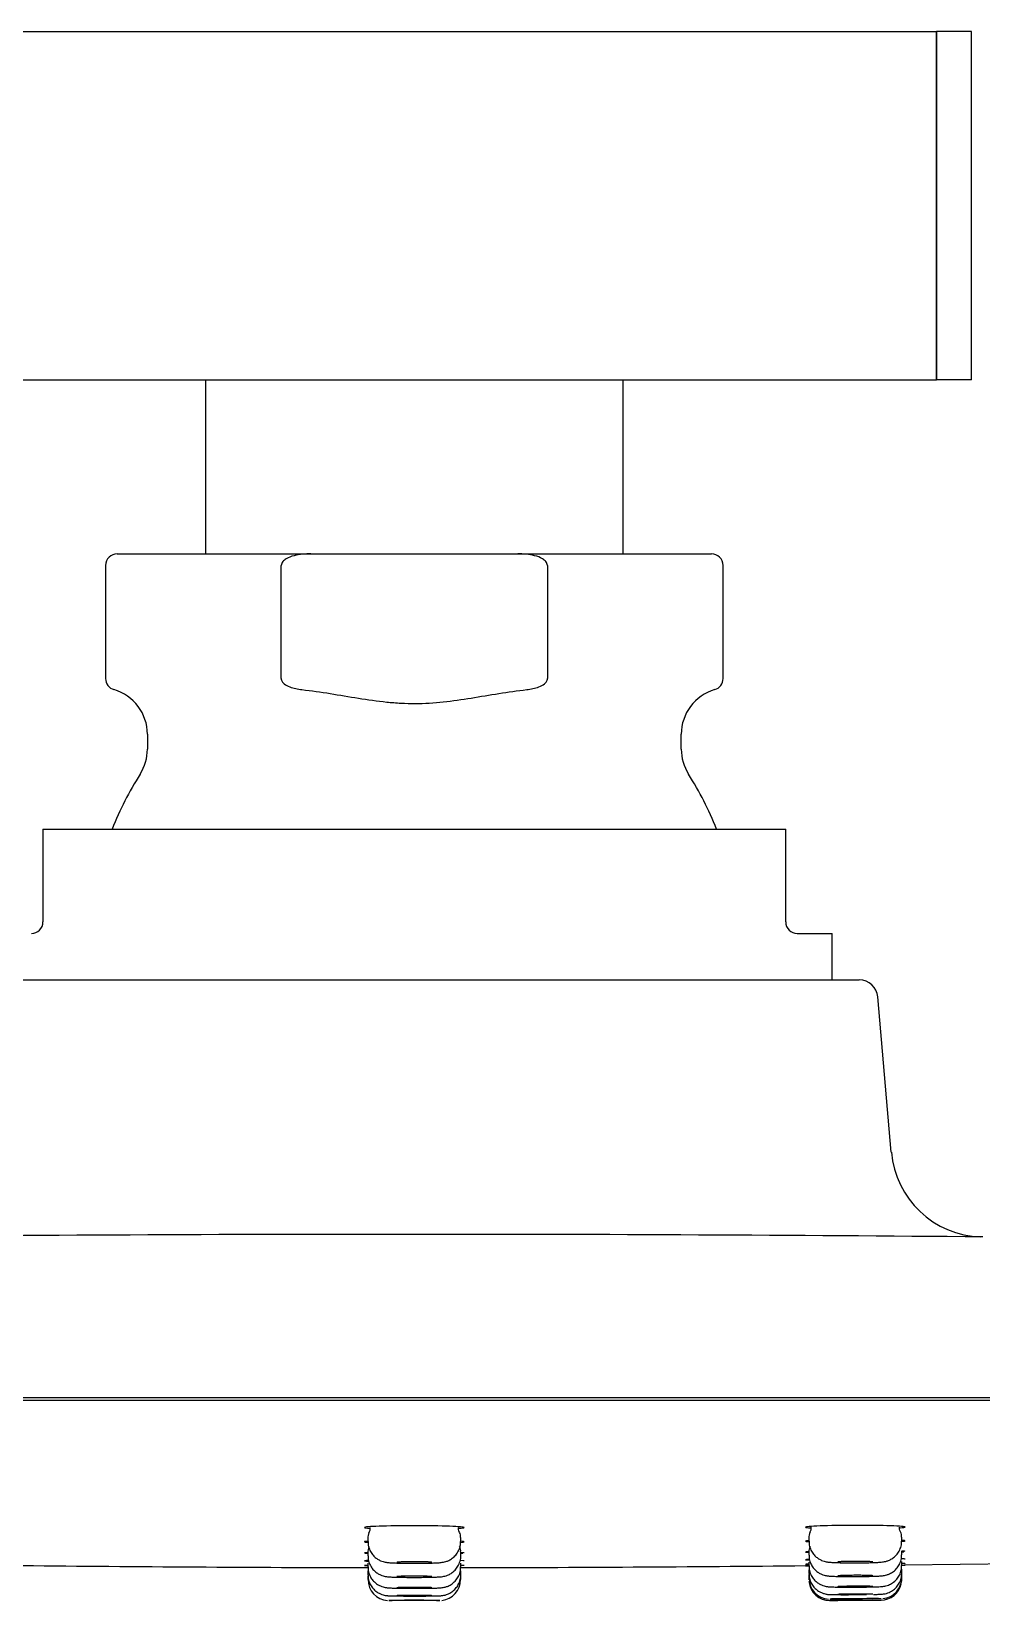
# Model space of a CAD drawing. Header units: millimetres. Extents: x -60 to 7633, y -2614 to 2146.
# Drawn here: x 1736 to 1776.9, y -2076.9 to -2009.3 of the extents above; entities that cross this region are included whole.
import ezdxf

# ---------------------------------------------------------------- set-up
doc = ezdxf.new("R2010")
doc.units = ezdxf.units.MM
doc.layers.get('0').update_dxf_attribs({"color": 250})

msp = doc.modelspace()

# ---------------------------------------------------------------- linework, layer by layer
at = {"linetype": 'Continuous'}
for p, q in [((1481.5, -2009.303), (1775, -2009.303)), ((1775, -2009.303), (1775, -2024.303)), ((1775, -2024.303), (1775, -2009.303)), ((1776.5, -2009.303), (1775, -2009.303)), ((1776.5, -2024.303), (1776.5, -2009.303)), ((1481.5, -2024.303), (1775, -2024.303)), ((1743.5, -2024.303), (1743.5, -2031.803)), ((1761.5, -2031.803), (1761.5, -2024.303)), ((1776.5, -2024.303), (1775, -2024.303)), ((1739.7, -2031.803), (1748.046, -2031.803)), ((1748.046, -2031.803), (1756.955, -2031.803)), ((1756.955, -2031.803), (1765.3, -2031.803)), ((1739.2, -2032.303), (1739.2, -2037.17)), ((1746.765, -2037.17), (1746.765, -2032.303)), ((1758.235, -2032.303), (1758.235, -2037.17)), ((1765.8, -2037.17), (1765.8, -2032.303)), ((1741, -2039.57), (1741, -2040.215)), ((1764, -2040.215), (1764, -2039.57)), ((1736.5, -2043.653), (1768.5, -2043.653)), ((1736.5, -2043.653), (1736.5, -2047.653)), ((1768.5, -2047.653), (1768.5, -2043.653)), ((1769, -2048.153), (1770.5, -2048.153)), ((1770.5, -2050.153), (1770.5, -2048.153)), ((1733.333, -2050.153), (1771.667, -2050.153)), ((1773.049, -2057.569), (1772.464, -2050.883)), ((1865.8, -2068.153), (1639.2, -2068.153)), ((1646.482, -2068.253), (1858.518, -2068.253)), ((1750.5, -2074.169), (1750.5, -2074.334)), ((1754.5, -2074.334), (1754.5, -2074.169)), ((1769.5, -2074.155), (1769.5, -2074.318)), ((1773.5, -2074.314), (1773.5, -2074.148)), ((1750.5, -2074.784), (1750.5, -2074.948)), ((1750.5, -2075.262), (1750.5, -2075.427)), ((1754.5, -2074.948), (1754.5, -2074.784)), ((1754.5, -2075.427), (1754.5, -2075.262)), ((1769.5, -2074.756), (1769.5, -2074.917)), ((1769.5, -2075.223), (1769.5, -2075.382)), ((1773.5, -2074.908), (1773.5, -2074.741)), ((1773.5, -2075.371), (1773.5, -2075.202)), ((1773.624, -2075.333), (1788.359, -2075.195)), ((1750.5, -2075.603), (1750.5, -2075.604)), ((1750.5, -2075.604), (1750.5, -2075.768)), ((1750.5, -2075.808), (1750.5, -2075.808)), ((1750.5, -2075.808), (1750.5, -2075.973)), ((1754.5, -2075.604), (1754.5, -2075.603)), ((1754.5, -2075.768), (1754.5, -2075.604)), ((1754.5, -2075.808), (1754.5, -2075.808)), ((1754.5, -2075.973), (1754.5, -2075.808)), ((1769.35, -2075.388), (1769.508, -2075.387)), ((1769.5, -2075.555), (1769.5, -2075.556)), ((1769.5, -2075.556), (1769.5, -2075.715)), ((1769.5, -2075.756), (1769.5, -2075.756)), ((1769.5, -2075.756), (1769.5, -2075.915)), ((1769.5, -2075.915), (1769.5, -2075.981)), ((1773.5, -2075.531), (1773.5, -2075.53)), ((1773.5, -2075.701), (1773.5, -2075.531)), ((1773.5, -2075.728), (1773.5, -2075.728)), ((1773.5, -2075.899), (1773.5, -2075.728)), ((1773.5, -2075.965), (1773.5, -2075.899)), ((1773.524, -2075.358), (1773.65, -2075.357)), ((1770.393, -2076.881), (1770.752, -2076.878)), ((1770.406, -2076.881), (1772.607, -2076.865)), ((1770.75, -2076.879), (1772.25, -2076.868))]:
    msp.add_line(p, q, dxfattribs=at)
for centre, radius, start, end in [((1739.7, -2032.303), 0.5, 90, 180), ((1765.3, -2032.303), 0.5, 0, 90), ((1739.7, -2037.17), 0.5, 180, 253.7398), ((1765.3, -2037.17), 0.5, 286.2602, 0), ((1739, -2039.57), 2, 0, 73.7398), ((1766, -2039.57), 2, 106.2602, 180), ((1739, -2040.215), 2, 327.53826, 0), ((1766, -2040.215), 2, 180, 212.46174), ((1752.5, -2048.803), 14, 147.53826, 158.41648), ((1752.5, -2048.803), 14, 21.58352, 32.46174), ((1736, -2047.653), 0.5, 270, 0), ((1769, -2047.653), 0.5, 180, 270), ((1771.667, -2050.953), 0.8, 5, 90), ((1777.028, -2057.237), 3.983, 184.75686, 268.29284), ((1752.5, -4725.962), 2664.854, 89.473361, 90.526629), ((1750.959, -2074.168), 0.459, 151.76722, 184.32468), ((1750.283, -2073.783), 0.315, 326.33087, 8.98426), ((1754.146, -2074.13), 0.349, 353.72941, 32.36151), ((1769.977, -2074.156), 0.477, 152.54857, 183.81026), ((1769.292, -2073.77), 0.307, 325.51978, 9.28394), ((1773.137, -2074.106), 0.358, 353.19969, 30.87342), ((1750.889, -2074.769), 0.391, 149.04511, 187.02899), ((1754.168, -2074.735), 0.329, 351.17368, 33.40757), ((1769.909, -2074.749), 0.409, 149.90784, 185.34631), ((1752.802, -462.448), 1613.011, 269.389814, 269.918229), ((1751.394, -2075.987), 0.886, 179.11462, 266.43414), ((1753.606, -2075.985), 0.888, 274.969, 0.72422), ((1752.802, -462.448), 1613.011, 270.060316, 270.58811), ((1770.396, -2075.926), 0.889, 179.30016, 266.67926), ((1772.601, -2075.903), 0.897, 275.71749, 0.28366), ((1772.6, -2075.965), 0.9, 352.18541, 359.90513), ((1770.4, -2075.981), 0.9, 184.90347, 270.41124), ((1772.6, -2075.965), 0.9, 270.41266, 347.6984)]:
    msp.add_arc(centre, radius, start, end, dxfattribs=at)
for points, knots in [([(1748.046, -2031.803), (1747.8, -2031.803), (1747.557, -2031.822), (1747.199, -2031.914), (1747.081, -2031.955), (1746.924, -2032.049), (1746.874, -2032.086), (1746.794, -2032.181), (1746.765, -2032.24), (1746.765, -2032.303)], [0, 0, 0, 0, 0.5, 0.5, 0.75, 0.75, 0.875, 0.875, 1, 1, 1, 1]), ([(1758.235, -2032.303), (1758.235, -2032.24), (1758.207, -2032.182), (1758.127, -2032.087), (1758.077, -2032.049), (1757.918, -2031.954), (1757.801, -2031.913), (1757.445, -2031.822), (1757.2, -2031.803), (1756.955, -2031.803)], [0, 0, 0, 0, 0.125, 0.125, 0.25, 0.25, 0.5, 0.5, 1, 1, 1, 1]), ([(1746.765, -2037.17), (1746.765, -2037.216), (1746.781, -2037.261), (1746.829, -2037.338), (1746.861, -2037.371), (1746.966, -2037.457), (1747.048, -2037.498), (1747.299, -2037.597), (1747.479, -2037.631), (1747.658, -2037.65)], [0, 0, 0, 0, 0.125, 0.125, 0.25, 0.25, 0.5, 0.5, 1, 1, 1, 1]), ([(1757.342, -2037.65), (1757.522, -2037.631), (1757.699, -2037.597), (1757.953, -2037.498), (1758.035, -2037.457), (1758.14, -2037.371), (1758.172, -2037.338), (1758.22, -2037.26), (1758.235, -2037.216), (1758.235, -2037.17)], [0, 0, 0, 0, 0.5, 0.5, 0.75, 0.75, 0.875, 0.875, 1, 1, 1, 1]), ([(1747.658, -2037.65), (1748.473, -2037.739), (1749.281, -2037.888), (1750.496, -2038.082), (1750.901, -2038.141), (1751.513, -2038.204), (1751.717, -2038.221), (1752.127, -2038.243), (1752.336, -2038.248), (1752.945, -2038.246), (1753.348, -2038.22), (1754.151, -2038.134), (1754.55, -2038.075), (1755.746, -2037.883), (1756.542, -2037.737), (1757.342, -2037.65)], [0, 0, 0, 0, 0.25, 0.25, 0.375, 0.375, 0.4375, 0.4375, 0.5, 0.5, 0.625, 0.625, 0.75, 0.75, 1, 1, 1, 1]), ([(1754.424, -2073.767), (1754.57, -2073.757), (1754.65, -2073.745), (1754.651, -2073.713), (1754.423, -2073.693), (1753.621, -2073.664), (1753.063, -2073.655), (1751.94, -2073.655), (1751.378, -2073.664), (1750.584, -2073.692), (1750.351, -2073.713), (1750.35, -2073.745), (1750.429, -2073.757), (1750.574, -2073.767)], [0.1767705, 0.1767705, 0.1767705, 0.1767705, 0.25, 0.25, 0.375, 0.375, 0.5, 0.5, 0.625, 0.625, 0.75, 0.75, 0.8230355, 0.8230355, 0.8230355, 0.8230355]), ([(1773.427, -2073.744), (1773.571, -2073.734), (1773.65, -2073.723), (1773.651, -2073.692), (1773.423, -2073.673), (1772.621, -2073.646), (1772.062, -2073.639), (1770.94, -2073.641), (1770.378, -2073.65), (1769.585, -2073.679), (1769.351, -2073.699), (1769.35, -2073.731), (1769.429, -2073.742), (1769.575, -2073.752)], [0.1772267, 0.1772267, 0.1772267, 0.1772267, 0.25, 0.25, 0.375, 0.375, 0.5, 0.5, 0.625, 0.625, 0.75, 0.75, 0.8231962, 0.8231962, 0.8231962, 0.8231962]), ([(1750.496, -2074.326), (1750.401, -2074.333), (1750.351, -2074.34), (1750.35, -2074.356), (1750.403, -2074.363), (1750.501, -2074.37)], [0.6917711, 0.6917711, 0.6917711, 0.6917711, 0.75, 0.75, 0.809657, 0.809657, 0.809657, 0.809657]), ([(1750.508, -2074.334), (1750.506, -2074.375), (1750.502, -2074.483), (1750.556, -2074.668), (1750.655, -2074.852), (1750.779, -2074.993), (1750.91, -2075.095), (1751.038, -2075.163), (1751.154, -2075.204), (1751.248, -2075.225), (1751.329, -2075.238), (1751.431, -2075.248), (1751.575, -2075.257), (1751.798, -2075.265), (1752.051, -2075.27), (1752.32, -2075.273), (1752.479, -2075.273), (1752.559, -2075.273)], [0, 0, 0, 0, 0.037618, 0.116636, 0.186116, 0.248433, 0.304357, 0.353926, 0.396617, 0.433918, 0.470847, 0.526406, 0.633443, 0.728625, 0.8288, 0.926169, 1, 1, 1, 1]), ([(1752.559, -2075.273), (1752.583, -2075.273), (1752.694, -2075.273), (1752.91, -2075.271), (1753.166, -2075.266), (1753.391, -2075.258), (1753.546, -2075.25), (1753.653, -2075.24), (1753.745, -2075.227), (1753.861, -2075.2), (1753.998, -2075.147), (1754.146, -2075.059), (1754.294, -2074.921), (1754.414, -2074.739), (1754.489, -2074.533), (1754.494, -2074.402), (1754.495, -2074.334)], [0, 0, 0, 0, 0.023178, 0.123204, 0.223854, 0.325393, 0.431607, 0.496974, 0.546859, 0.595316, 0.642465, 0.705683, 0.777765, 0.853299, 0.934741, 1, 1, 1, 1]), ([(1754.458, -2074.373), (1754.582, -2074.365), (1754.65, -2074.357), (1754.65, -2074.341), (1754.607, -2074.334), (1754.524, -2074.327)], [0.182579, 0.182579, 0.182579, 0.182579, 0.25, 0.25, 0.3046956, 0.3046956, 0.3046956, 0.3046956]), ([(1769.502, -2074.297), (1769.404, -2074.305), (1769.351, -2074.312), (1769.35, -2074.328), (1769.403, -2074.335), (1769.501, -2074.342)], [0.6904436, 0.6904436, 0.6904436, 0.6904436, 0.75, 0.75, 0.8096928, 0.8096928, 0.8096928, 0.8096928]), ([(1769.508, -2074.318), (1769.506, -2074.359), (1769.502, -2074.468), (1769.557, -2074.654), (1769.656, -2074.837), (1769.779, -2074.978), (1769.911, -2075.079), (1770.039, -2075.147), (1770.155, -2075.188), (1770.249, -2075.21), (1770.328, -2075.222), (1770.427, -2075.232), (1770.566, -2075.24), (1770.782, -2075.247), (1771.033, -2075.252), (1771.28, -2075.254), (1771.42, -2075.254), (1771.478, -2075.254)], [0, 0, 0, 0, 0.038999, 0.120206, 0.1916, 0.255624, 0.313068, 0.363965, 0.407752, 0.445762, 0.482806, 0.538543, 0.644083, 0.742232, 0.845541, 0.945492, 1, 1, 1, 1]), ([(1771.478, -2075.254), (1771.525, -2075.254), (1771.654, -2075.254), (1771.89, -2075.251), (1772.148, -2075.246), (1772.376, -2075.239), (1772.541, -2075.23), (1772.652, -2075.22), (1772.753, -2075.206), (1772.873, -2075.177), (1773.012, -2075.121), (1773.161, -2075.028), (1773.308, -2074.884), (1773.424, -2074.698), (1773.493, -2074.497), (1773.494, -2074.373), (1773.493, -2074.314)], [0, 0, 0, 0, 0.043422, 0.140615, 0.238043, 0.336464, 0.439017, 0.514564, 0.564228, 0.61089, 0.657564, 0.720783, 0.791134, 0.865236, 0.944655, 1, 1, 1, 1]), ([(1773.518, -2074.325), (1773.604, -2074.318), (1773.65, -2074.311), (1773.65, -2074.297), (1773.607, -2074.29), (1773.524, -2074.284)], [0.1943085, 0.1943085, 0.1943085, 0.1943085, 0.25, 0.25, 0.3046965, 0.3046965, 0.3046965, 0.3046965]), ([(1750.491, -2074.81), (1750.4, -2074.815), (1750.351, -2074.82), (1750.35, -2074.832), (1750.401, -2074.837), (1750.496, -2074.843)], [0.6927143, 0.6927143, 0.6927143, 0.6927143, 0.75, 0.75, 0.808523, 0.808523, 0.808523, 0.808523]), ([(1750.517, -2075.156), (1750.409, -2075.159), (1750.351, -2075.164), (1750.35, -2075.172), (1750.405, -2075.175), (1750.506, -2075.179)], [0.6876492, 0.6876492, 0.6876492, 0.6876492, 0.75, 0.75, 0.8106745, 0.8106745, 0.8106745, 0.8106745]), ([(1750.508, -2074.949), (1750.506, -2074.987), (1750.501, -2075.094), (1750.554, -2075.277), (1750.652, -2075.462), (1750.775, -2075.604), (1750.906, -2075.706), (1751.034, -2075.775), (1751.149, -2075.816), (1751.241, -2075.838), (1751.313, -2075.849), (1751.39, -2075.857), (1751.495, -2075.863), (1751.668, -2075.87), (1751.9, -2075.876), (1752.172, -2075.879), (1752.345, -2075.88), (1752.443, -2075.88)], [0, 0, 0, 0, 0.036395, 0.118457, 0.190521, 0.25508, 0.312935, 0.364094, 0.407877, 0.444342, 0.47631, 0.520726, 0.599841, 0.69995, 0.805959, 0.906371, 1, 1, 1, 1]), ([(1753.25, -2075.234), (1753.25, -2075.232), (1753.244, -2075.23), (1753.23, -2075.228), (1753.211, -2075.225), (1753.177, -2075.222), (1753.132, -2075.22), (1753.087, -2075.217), (1753.028, -2075.215), (1752.962, -2075.213), (1752.896, -2075.211), (1752.82, -2075.21), (1752.74, -2075.209), (1752.661, -2075.208), (1752.576, -2075.207), (1752.492, -2075.207), (1752.408, -2075.207), (1752.323, -2075.208), (1752.244, -2075.209), (1752.165, -2075.21), (1752.09, -2075.211), (1752.025, -2075.213), (1751.961, -2075.215), (1751.904, -2075.218), (1751.86, -2075.22), (1751.816, -2075.223), (1751.784, -2075.226), (1751.767, -2075.229), (1751.756, -2075.23), (1751.75, -2075.232), (1751.75, -2075.234)], [0.4999949, 0.4999949, 0.4999949, 0.4999949, 0.5370654, 0.5370654, 0.5370654, 0.5908217, 0.5908217, 0.5908217, 0.6445638, 0.6445638, 0.6445638, 0.6982751, 0.6982751, 0.6982751, 0.7519524, 0.7519524, 0.7519524, 0.8056076, 0.8056076, 0.8056076, 0.8592625, 0.8592625, 0.8592625, 0.9129389, 0.9129389, 0.9129389, 0.9666492, 0.9666492, 0.9666492, 1, 1, 1, 1]), ([(1752.443, -2075.88), (1752.449, -2075.88), (1752.543, -2075.88), (1752.747, -2075.879), (1753.016, -2075.877), (1753.259, -2075.872), (1753.463, -2075.866), (1753.599, -2075.858), (1753.7, -2075.848), (1753.819, -2075.826), (1753.948, -2075.784), (1754.103, -2075.705), (1754.258, -2075.575), (1754.391, -2075.398), (1754.474, -2075.191), (1754.51, -2075.026), (1754.5, -2074.949), (1754.499, -2074.947)], [0, 0, 0, 0, 0.005675, 0.10051, 0.195648, 0.29149, 0.388941, 0.490966, 0.557575, 0.596863, 0.639381, 0.69856, 0.772135, 0.841519, 0.918354, 0.997876, 1, 1, 1, 1]), ([(1769.491, -2074.771), (1769.4, -2074.776), (1769.351, -2074.782), (1769.35, -2074.793), (1769.401, -2074.798), (1769.496, -2074.803)], [0.692727, 0.692727, 0.692727, 0.692727, 0.75, 0.75, 0.8085385, 0.8085385, 0.8085385, 0.8085385]), ([(1769.513, -2075.109), (1769.408, -2075.113), (1769.351, -2075.117), (1769.35, -2075.125), (1769.405, -2075.128), (1769.507, -2075.131)], [0.6883337, 0.6883337, 0.6883337, 0.6883337, 0.75, 0.75, 0.8107829, 0.8107829, 0.8107829, 0.8107829]), ([(1769.508, -2074.917), (1769.506, -2074.954), (1769.501, -2075.06), (1769.553, -2075.243), (1769.651, -2075.429), (1769.774, -2075.571), (1769.905, -2075.674), (1770.034, -2075.743), (1770.15, -2075.785), (1770.243, -2075.806), (1770.314, -2075.817), (1770.387, -2075.824), (1770.488, -2075.83), (1770.647, -2075.836), (1770.868, -2075.841), (1771.123, -2075.843), (1771.325, -2075.844), (1771.421, -2075.843), (1771.427, -2075.843)], [0, 0, 0, 0, 0.035448, 0.118205, 0.190828, 0.255867, 0.314154, 0.36571, 0.409862, 0.446447, 0.478015, 0.52037, 0.595694, 0.696421, 0.792685, 0.893968, 0.994123, 1, 1, 1, 1]), ([(1772.25, -2075.215), (1772.25, -2075.213), (1772.244, -2075.211), (1772.23, -2075.209), (1772.211, -2075.206), (1772.177, -2075.203), (1772.132, -2075.201), (1772.087, -2075.199), (1772.028, -2075.197), (1771.962, -2075.195), (1771.896, -2075.193), (1771.82, -2075.192), (1771.741, -2075.191), (1771.661, -2075.19), (1771.576, -2075.19), (1771.492, -2075.19), (1771.408, -2075.19), (1771.323, -2075.191), (1771.244, -2075.192), (1771.165, -2075.193), (1771.09, -2075.195), (1771.026, -2075.197), (1770.961, -2075.199), (1770.904, -2075.201), (1770.86, -2075.204), (1770.816, -2075.206), (1770.784, -2075.209), (1770.767, -2075.212), (1770.756, -2075.214), (1770.75, -2075.216), (1770.75, -2075.218)], [0.4999948, 0.4999948, 0.4999948, 0.4999948, 0.5370608, 0.5370608, 0.5370608, 0.5908131, 0.5908131, 0.5908131, 0.6445492, 0.6445492, 0.6445492, 0.698255, 0.698255, 0.698255, 0.7519298, 0.7519298, 0.7519298, 0.8055863, 0.8055863, 0.8055863, 0.8592458, 0.8592458, 0.8592458, 0.9129281, 0.9129281, 0.9129281, 0.9666431, 0.9666431, 0.9666431, 1, 1, 1, 1]), ([(1771.427, -2075.843), (1771.525, -2075.843), (1771.697, -2075.842), (1771.972, -2075.839), (1772.219, -2075.834), (1772.43, -2075.827), (1772.57, -2075.819), (1772.662, -2075.811), (1772.749, -2075.8), (1772.859, -2075.775), (1772.996, -2075.723), (1773.153, -2075.629), (1773.305, -2075.482), (1773.424, -2075.293), (1773.493, -2075.092), (1773.494, -2074.968), (1773.493, -2074.909)], [0, 0, 0, 0, 0.088772, 0.183142, 0.278493, 0.374408, 0.474274, 0.533067, 0.573283, 0.614558, 0.658608, 0.723044, 0.796149, 0.868137, 0.945714, 1, 1, 1, 1]), ([(1750.491, -2075.367), (1750.4, -2075.369), (1750.351, -2075.371), (1750.35, -2075.374), (1750.401, -2075.376), (1750.496, -2075.378)], [0.6927282, 0.6927282, 0.6927282, 0.6927282, 0.75, 0.75, 0.8085238, 0.8085238, 0.8085238, 0.8085238]), ([(1750.508, -2075.427), (1750.506, -2075.463), (1750.5, -2075.568), (1750.552, -2075.751), (1750.649, -2075.936), (1750.772, -2076.079), (1750.903, -2076.182), (1751.031, -2076.252), (1751.147, -2076.293), (1751.238, -2076.314), (1751.303, -2076.324), (1751.362, -2076.33), (1751.443, -2076.335), (1751.571, -2076.34), (1751.776, -2076.345), (1752.018, -2076.348), (1752.249, -2076.35), (1752.377, -2076.35), (1752.422, -2076.35)], [0, 0, 0, 0, 0.034495, 0.116825, 0.189048, 0.253694, 0.311565, 0.362651, 0.406258, 0.441306, 0.468719, 0.499656, 0.556783, 0.659739, 0.756318, 0.857894, 0.957017, 1, 1, 1, 1]), ([(1750.508, -2075.768), (1750.506, -2075.809), (1750.501, -2075.917), (1750.556, -2076.101), (1750.654, -2076.285), (1750.777, -2076.426), (1750.908, -2076.527), (1751.037, -2076.595), (1751.151, -2076.636), (1751.243, -2076.656), (1751.303, -2076.664), (1751.347, -2076.668), (1751.399, -2076.672), (1751.478, -2076.675), (1751.624, -2076.678), (1751.837, -2076.681), (1752.091, -2076.683), (1752.325, -2076.684), (1752.453, -2076.684), (1752.5, -2076.684)], [0, 0, 0, 0, 0.036789, 0.115754, 0.185068, 0.2471, 0.302567, 0.351415, 0.392993, 0.425745, 0.449003, 0.46983, 0.503388, 0.573764, 0.66746, 0.766461, 0.86235, 0.956866, 1, 1, 1, 1]), ([(1753.25, -2075.849), (1753.25, -2075.847), (1753.244, -2075.846), (1753.23, -2075.844), (1753.211, -2075.842), (1753.177, -2075.839), (1753.132, -2075.837), (1753.087, -2075.835), (1753.028, -2075.833), (1752.962, -2075.832), (1752.896, -2075.83), (1752.82, -2075.829), (1752.741, -2075.828), (1752.661, -2075.828), (1752.576, -2075.827), (1752.492, -2075.827), (1752.408, -2075.827), (1752.323, -2075.828), (1752.244, -2075.829), (1752.165, -2075.829), (1752.09, -2075.831), (1752.025, -2075.832), (1751.961, -2075.834), (1751.904, -2075.836), (1751.86, -2075.838), (1751.816, -2075.84), (1751.784, -2075.842), (1751.767, -2075.844), (1751.756, -2075.846), (1751.75, -2075.847), (1751.75, -2075.849)], [0.4999953, 0.4999953, 0.4999953, 0.4999953, 0.5370579, 0.5370579, 0.5370579, 0.5907956, 0.5907956, 0.5907956, 0.6445241, 0.6445241, 0.6445241, 0.6982329, 0.6982329, 0.6982329, 0.7519199, 0.7519199, 0.7519199, 0.8055929, 0.8055929, 0.8055929, 0.8592657, 0.8592657, 0.8592657, 0.9129522, 0.9129522, 0.9129522, 0.9666603, 0.9666603, 0.9666603, 1, 1, 1, 1]), ([(1752.422, -2076.35), (1752.48, -2076.35), (1752.618, -2076.351), (1752.863, -2076.349), (1753.12, -2076.347), (1753.343, -2076.343), (1753.527, -2076.337), (1753.622, -2076.332), (1753.731, -2076.32), (1753.839, -2076.298), (1753.977, -2076.25), (1754.143, -2076.156), (1754.305, -2076.003), (1754.425, -2075.808), (1754.493, -2075.608), (1754.494, -2075.485), (1754.493, -2075.427)], [0, 0, 0, 0, 0.052413, 0.145927, 0.239119, 0.333143, 0.429612, 0.533381, 0.573867, 0.609966, 0.652649, 0.720665, 0.798984, 0.870223, 0.947265, 1, 1, 1, 1]), ([(1752.5, -2076.684), (1752.556, -2076.684), (1752.692, -2076.684), (1752.93, -2076.683), (1753.176, -2076.681), (1753.385, -2076.678), (1753.54, -2076.674), (1753.616, -2076.671), (1753.691, -2076.665), (1753.776, -2076.653), (1753.908, -2076.62), (1754.077, -2076.542), (1754.243, -2076.41), (1754.38, -2076.236), (1754.468, -2076.032), (1754.508, -2075.862), (1754.498, -2075.778), (1754.497, -2075.767)], [0, 0, 0, 0, 0.051133, 0.145351, 0.240077, 0.33481, 0.431606, 0.518762, 0.552064, 0.579234, 0.621125, 0.69054, 0.765095, 0.833924, 0.910501, 0.990109, 1, 1, 1, 1]), ([(1769.491, -2075.315), (1769.4, -2075.317), (1769.351, -2075.319), (1769.35, -2075.323), (1769.401, -2075.325), (1769.496, -2075.326)], [0.6927348, 0.6927348, 0.6927348, 0.6927348, 0.75, 0.75, 0.8085307, 0.8085307, 0.8085307, 0.8085307]), ([(1769.508, -2075.383), (1769.506, -2075.416), (1769.499, -2075.518), (1769.55, -2075.699), (1769.646, -2075.887), (1769.768, -2076.031), (1769.899, -2076.136), (1770.029, -2076.206), (1770.145, -2076.249), (1770.239, -2076.27), (1770.304, -2076.28), (1770.362, -2076.285), (1770.441, -2076.29), (1770.567, -2076.294), (1770.77, -2076.298), (1771.011, -2076.3), (1771.249, -2076.301), (1771.385, -2076.3), (1771.44, -2076.3)], [0, 0, 0, 0, 0.030915, 0.113352, 0.185566, 0.250163, 0.308009, 0.359127, 0.402874, 0.438056, 0.465318, 0.494566, 0.548522, 0.653003, 0.748957, 0.849886, 0.948262, 1, 1, 1, 1]), ([(1769.508, -2075.715), (1769.505, -2075.747), (1769.499, -2075.85), (1769.549, -2076.03), (1769.645, -2076.218), (1769.767, -2076.363), (1769.899, -2076.468), (1770.028, -2076.539), (1770.145, -2076.581), (1770.24, -2076.602), (1770.304, -2076.611), (1770.348, -2076.615), (1770.397, -2076.618), (1770.47, -2076.621), (1770.605, -2076.623), (1770.814, -2076.625), (1771.065, -2076.625), (1771.299, -2076.625), (1771.43, -2076.624), (1771.48, -2076.623)], [0, 0, 0, 0, 0.029489, 0.110213, 0.18088, 0.244054, 0.300587, 0.350491, 0.393188, 0.427187, 0.451653, 0.471857, 0.502338, 0.566283, 0.661047, 0.761981, 0.858763, 0.953964, 1, 1, 1, 1]), ([(1772.25, -2075.81), (1772.25, -2075.808), (1772.244, -2075.807), (1772.23, -2075.805), (1772.211, -2075.803), (1772.177, -2075.801), (1772.132, -2075.799), (1772.087, -2075.797), (1772.029, -2075.796), (1771.962, -2075.795), (1771.896, -2075.793), (1771.82, -2075.793), (1771.741, -2075.792), (1771.661, -2075.792), (1771.576, -2075.792), (1771.492, -2075.792), (1771.408, -2075.792), (1771.323, -2075.793), (1771.244, -2075.794), (1771.166, -2075.795), (1771.091, -2075.797), (1771.026, -2075.798), (1770.961, -2075.8), (1770.904, -2075.802), (1770.86, -2075.804), (1770.816, -2075.807), (1770.784, -2075.809), (1770.767, -2075.811), (1770.756, -2075.813), (1770.75, -2075.814), (1770.75, -2075.816)], [0.4999952, 0.4999952, 0.4999952, 0.4999952, 0.5370513, 0.5370513, 0.5370513, 0.5907855, 0.5907855, 0.5907855, 0.6445062, 0.6445062, 0.6445062, 0.6982063, 0.6982063, 0.6982063, 0.7518876, 0.7518876, 0.7518876, 0.8055602, 0.8055602, 0.8055602, 0.859238, 0.859238, 0.859238, 0.9129328, 0.9129328, 0.9129328, 0.9666491, 0.9666491, 0.9666491, 1, 1, 1, 1]), ([(1771.44, -2076.3), (1771.488, -2076.3), (1771.618, -2076.299), (1771.855, -2076.297), (1772.113, -2076.293), (1772.338, -2076.288), (1772.522, -2076.281), (1772.621, -2076.276), (1772.717, -2076.266), (1772.816, -2076.248), (1772.95, -2076.206), (1773.119, -2076.118), (1773.284, -2075.971), (1773.412, -2075.78), (1773.489, -2075.574), (1773.494, -2075.442), (1773.495, -2075.371)], [0, 0, 0, 0, 0.043974, 0.137984, 0.231559, 0.326032, 0.422768, 0.525731, 0.565661, 0.599283, 0.642056, 0.707812, 0.789154, 0.859079, 0.935991, 1, 1, 1, 1]), ([(1772.281, -2076.614), (1772.308, -2076.614), (1772.401, -2076.612), (1772.538, -2076.608), (1772.615, -2076.605), (1772.701, -2076.597), (1772.791, -2076.583), (1772.932, -2076.544), (1773.106, -2076.457), (1773.273, -2076.312), (1773.401, -2076.132), (1773.485, -2075.921), (1773.494, -2075.782), (1773.498, -2075.702)], [0.2930133, 0.2930133, 0.2930133, 0.2930133, 0.3295538, 0.4255204, 0.5275359, 0.559004, 0.5884351, 0.6311344, 0.7066396, 0.7810027, 0.8505396, 0.9273659, 1, 1, 1, 1]), ([(1753.25, -2076.327), (1753.25, -2076.326), (1753.244, -2076.324), (1753.23, -2076.323), (1753.211, -2076.322), (1753.177, -2076.32), (1753.132, -2076.318), (1753.087, -2076.317), (1753.029, -2076.315), (1752.962, -2076.314), (1752.896, -2076.313), (1752.82, -2076.312), (1752.741, -2076.312), (1752.661, -2076.311), (1752.576, -2076.311), (1752.492, -2076.311), (1752.408, -2076.311), (1752.323, -2076.311), (1752.244, -2076.312), (1752.165, -2076.312), (1752.09, -2076.313), (1752.026, -2076.314), (1751.961, -2076.316), (1751.904, -2076.317), (1751.86, -2076.319), (1751.816, -2076.32), (1751.784, -2076.322), (1751.767, -2076.324), (1751.756, -2076.325), (1751.75, -2076.326), (1751.75, -2076.327)], [0.4999956, 0.4999956, 0.4999956, 0.4999956, 0.5370521, 0.5370521, 0.5370521, 0.5907752, 0.5907752, 0.5907752, 0.6444931, 0.6444931, 0.6444931, 0.6982, 0.6982, 0.6982, 0.7518947, 0.7518947, 0.7518947, 0.8055814, 0.8055814, 0.8055814, 0.8592681, 0.8592681, 0.8592681, 0.9129624, 0.9129624, 0.9129624, 0.9666689, 0.9666689, 0.9666689, 1, 1, 1, 1]), ([(1753.25, -2076.668), (1753.25, -2076.668), (1753.244, -2076.667), (1753.23, -2076.666), (1753.211, -2076.665), (1753.177, -2076.664), (1753.132, -2076.663), (1753.087, -2076.662), (1753.029, -2076.661), (1752.962, -2076.66), (1752.896, -2076.659), (1752.82, -2076.659), (1752.741, -2076.658), (1752.661, -2076.658), (1752.576, -2076.658), (1752.492, -2076.658), (1752.408, -2076.658), (1752.323, -2076.658), (1752.244, -2076.658), (1752.166, -2076.659), (1752.09, -2076.659), (1752.026, -2076.66), (1751.961, -2076.661), (1751.904, -2076.662), (1751.86, -2076.663), (1751.816, -2076.664), (1751.784, -2076.665), (1751.767, -2076.666), (1751.756, -2076.667), (1751.75, -2076.668), (1751.75, -2076.668)], [0.4999958, 0.4999958, 0.4999958, 0.4999958, 0.5370478, 0.5370478, 0.5370478, 0.5907606, 0.5907606, 0.5907606, 0.644471, 0.644471, 0.644471, 0.6981765, 0.6981765, 0.6981765, 0.7518766, 0.7518766, 0.7518766, 0.8055732, 0.8055732, 0.8055732, 0.8592697, 0.8592697, 0.8592697, 0.9129697, 0.9129697, 0.9129697, 0.966675, 0.966675, 0.966675, 1, 1, 1, 1]), ([(1772.25, -2076.273), (1772.25, -2076.272), (1772.244, -2076.271), (1772.23, -2076.269), (1772.211, -2076.268), (1772.177, -2076.266), (1772.132, -2076.265), (1772.087, -2076.264), (1772.029, -2076.263), (1771.962, -2076.262), (1771.896, -2076.261), (1771.82, -2076.261), (1771.741, -2076.261), (1771.661, -2076.261), (1771.576, -2076.261), (1771.492, -2076.261), (1771.408, -2076.262), (1771.323, -2076.262), (1771.244, -2076.263), (1771.166, -2076.264), (1771.091, -2076.266), (1771.026, -2076.267), (1770.961, -2076.269), (1770.904, -2076.27), (1770.86, -2076.272), (1770.816, -2076.274), (1770.784, -2076.276), (1770.767, -2076.277), (1770.756, -2076.279), (1770.75, -2076.28), (1770.75, -2076.281)], [0.4999954, 0.4999954, 0.4999954, 0.4999954, 0.5370452, 0.5370452, 0.5370452, 0.5907652, 0.5907652, 0.5907652, 0.6444754, 0.6444754, 0.6444754, 0.6981732, 0.6981732, 0.6981732, 0.7518616, 0.7518616, 0.7518616, 0.8055474, 0.8055474, 0.8055474, 0.859239, 0.859239, 0.859239, 0.9129419, 0.9129419, 0.9129419, 0.966657, 0.966657, 0.966657, 1, 1, 1, 1]), ([(1772.25, -2076.604), (1772.25, -2076.603), (1772.244, -2076.602), (1772.23, -2076.601), (1772.211, -2076.6), (1772.177, -2076.599), (1772.132, -2076.599), (1772.087, -2076.598), (1772.029, -2076.597), (1771.962, -2076.597), (1771.896, -2076.597), (1771.82, -2076.597), (1771.741, -2076.597), (1771.661, -2076.597), (1771.576, -2076.597), (1771.492, -2076.598), (1771.408, -2076.598), (1771.323, -2076.599), (1771.245, -2076.6), (1771.166, -2076.601), (1771.091, -2076.602), (1771.026, -2076.603), (1770.961, -2076.604), (1770.904, -2076.606), (1770.86, -2076.607), (1770.816, -2076.608), (1770.784, -2076.609), (1770.767, -2076.611), (1770.756, -2076.612), (1770.75, -2076.612), (1770.75, -2076.613)], [0.4999956, 0.4999956, 0.4999956, 0.4999956, 0.5370422, 0.5370422, 0.5370422, 0.5907521, 0.5907521, 0.5907521, 0.6444561, 0.6444561, 0.6444561, 0.6981543, 0.6981543, 0.6981543, 0.7518495, 0.7518495, 0.7518495, 0.8055456, 0.8055456, 0.8055456, 0.8592464, 0.8592464, 0.8592464, 0.9129535, 0.9129535, 0.9129535, 0.9666657, 0.9666657, 0.9666657, 1, 1, 1, 1]), ([(1771.48, -2076.623), (1771.533, -2076.623), (1771.666, -2076.622), (1771.837, -2076.621), (1771.949, -2076.619), (1771.975, -2076.619)], [0, 0, 0, 0, 0.0480934, 0.1417947, 0.1693123, 0.1693123, 0.1693123, 0.1693123]), ([(1751.4, -2076.873), (1751.401, -2076.874), (1751.421, -2076.875), (1751.46, -2076.876), (1751.5, -2076.876), (1751.561, -2076.877), (1751.637, -2076.878), (1751.714, -2076.879), (1751.808, -2076.879), (1751.912, -2076.88), (1752.016, -2076.88), (1752.133, -2076.881), (1752.253, -2076.881), (1752.373, -2076.881), (1752.499, -2076.881), (1752.622, -2076.881), (1752.744, -2076.881), (1752.866, -2076.881), (1752.977, -2076.88), (1753.088, -2076.88), (1753.191, -2076.879), (1753.278, -2076.879), (1753.365, -2076.878), (1753.439, -2076.877), (1753.492, -2076.876), (1753.545, -2076.876), (1753.58, -2076.875), (1753.594, -2076.874), (1753.602, -2076.873), (1753.603, -2076.873), (1753.595, -2076.872), (1753.583, -2076.871), (1753.549, -2076.871), (1753.497, -2076.87), (1753.445, -2076.869), (1753.373, -2076.868), (1753.287, -2076.868), (1753.201, -2076.867), (1753.098, -2076.866), (1752.988, -2076.866), (1752.877, -2076.866), (1752.756, -2076.865), (1752.634, -2076.865), (1752.511, -2076.865), (1752.385, -2076.865), (1752.265, -2076.865), (1752.144, -2076.866), (1752.027, -2076.866), (1751.922, -2076.866), (1751.817, -2076.867), (1751.722, -2076.867), (1751.645, -2076.868), (1751.567, -2076.869), (1751.505, -2076.87), (1751.464, -2076.87), (1751.421, -2076.871), (1751.399, -2076.872), (1751.4, -2076.873)], [0, 0, 0, 0, 0.051879, 0.051879, 0.051879, 0.105583, 0.105583, 0.105583, 0.159286, 0.159286, 0.159286, 0.212988, 0.212988, 0.212988, 0.26669, 0.26669, 0.26669, 0.320394, 0.320394, 0.320394, 0.374098, 0.374098, 0.374098, 0.427804, 0.427804, 0.427804, 0.48151, 0.48151, 0.48151, 0.514832, 0.514832, 0.514832, 0.568537, 0.568537, 0.568537, 0.622241, 0.622241, 0.622241, 0.675943, 0.675943, 0.675943, 0.729645, 0.729645, 0.729645, 0.783348, 0.783348, 0.783348, 0.837052, 0.837052, 0.837052, 0.890757, 0.890757, 0.890757, 0.944463, 0.944463, 0.944463, 1, 1, 1, 1]), ([(1753.25, -2076.873), (1753.25, -2076.873), (1753.244, -2076.872), (1753.23, -2076.872), (1753.211, -2076.871), (1753.177, -2076.871), (1753.132, -2076.87), (1753.087, -2076.87), (1753.029, -2076.869), (1752.962, -2076.869), (1752.896, -2076.869), (1752.82, -2076.868), (1752.741, -2076.868), (1752.661, -2076.868), (1752.576, -2076.868), (1752.492, -2076.868), (1752.408, -2076.868), (1752.323, -2076.868), (1752.244, -2076.868), (1752.166, -2076.868), (1752.091, -2076.869), (1752.026, -2076.869), (1751.961, -2076.869), (1751.904, -2076.87), (1751.86, -2076.87), (1751.816, -2076.871), (1751.784, -2076.872), (1751.767, -2076.872), (1751.756, -2076.872), (1751.75, -2076.873), (1751.75, -2076.873)], [0.4999959, 0.4999959, 0.4999959, 0.4999959, 0.5370453, 0.5370453, 0.5370453, 0.5907518, 0.5907518, 0.5907518, 0.6444577, 0.6444577, 0.6444577, 0.6981624, 0.6981624, 0.6981624, 0.7518658, 0.7518658, 0.7518658, 0.8055682, 0.8055682, 0.8055682, 0.8592707, 0.8592707, 0.8592707, 0.912974, 0.912974, 0.912974, 0.9666787, 0.9666787, 0.9666787, 1, 1, 1, 1]), ([(1770.406, -2076.815), (1770.407, -2076.815), (1770.427, -2076.816), (1770.466, -2076.817), (1770.506, -2076.817), (1770.567, -2076.817), (1770.643, -2076.818), (1770.72, -2076.818), (1770.814, -2076.818), (1770.918, -2076.817), (1771.022, -2076.817), (1771.139, -2076.817), (1771.259, -2076.816), (1771.379, -2076.815), (1771.505, -2076.815), (1771.628, -2076.814), (1771.75, -2076.813), (1771.872, -2076.812), (1771.983, -2076.81), (1772.094, -2076.809), (1772.197, -2076.808), (1772.284, -2076.807), (1772.372, -2076.806), (1772.445, -2076.804), (1772.498, -2076.803), (1772.552, -2076.802), (1772.587, -2076.801), (1772.6, -2076.8), (1772.609, -2076.799), (1772.609, -2076.799), (1772.602, -2076.798), (1772.589, -2076.798), (1772.556, -2076.797), (1772.504, -2076.797), (1772.452, -2076.796), (1772.379, -2076.796), (1772.293, -2076.796), (1772.207, -2076.796), (1772.105, -2076.796), (1771.994, -2076.797), (1771.884, -2076.797), (1771.763, -2076.798), (1771.64, -2076.798), (1771.518, -2076.799), (1771.392, -2076.8), (1771.271, -2076.801), (1771.151, -2076.802), (1771.034, -2076.803), (1770.929, -2076.804), (1770.824, -2076.805), (1770.729, -2076.807), (1770.651, -2076.808), (1770.574, -2076.809), (1770.512, -2076.81), (1770.47, -2076.811), (1770.438, -2076.812), (1770.417, -2076.813), (1770.41, -2076.814)], [0, 0, 0, 0, 0.05183, 0.05183, 0.05183, 0.1055312, 0.1055312, 0.1055312, 0.1592337, 0.1592337, 0.1592337, 0.2129384, 0.2129384, 0.2129384, 0.266645, 0.266645, 0.266645, 0.3203525, 0.3203525, 0.3203525, 0.3740594, 0.3740594, 0.3740594, 0.4277651, 0.4277651, 0.4277651, 0.4814712, 0.4814712, 0.4814712, 0.5147861, 0.5147861, 0.5147861, 0.5684871, 0.5684871, 0.5684871, 0.6221887, 0.6221887, 0.6221887, 0.6758919, 0.6758919, 0.6758919, 0.7295972, 0.7295972, 0.7295972, 0.7833041, 0.7833041, 0.7833041, 0.8370114, 0.8370114, 0.8370114, 0.8907179, 0.8907179, 0.8907179, 0.9444225, 0.9444225, 0.9444225, 0.9865699, 0.9865699, 0.9865699, 0.9865699]), ([(1772.25, -2076.802), (1772.25, -2076.801), (1772.244, -2076.801), (1772.23, -2076.801), (1772.211, -2076.8), (1772.177, -2076.8), (1772.132, -2076.8), (1772.087, -2076.8), (1772.029, -2076.8), (1771.963, -2076.8), (1771.896, -2076.8), (1771.82, -2076.8), (1771.741, -2076.8), (1771.661, -2076.801), (1771.576, -2076.801), (1771.492, -2076.802), (1771.408, -2076.802), (1771.323, -2076.803), (1771.245, -2076.804), (1771.166, -2076.805), (1771.091, -2076.805), (1771.026, -2076.806), (1770.961, -2076.807), (1770.904, -2076.808), (1770.86, -2076.809), (1770.816, -2076.81), (1770.784, -2076.81), (1770.767, -2076.811), (1770.756, -2076.811), (1770.75, -2076.812), (1770.75, -2076.812)], [0.4999958, 0.4999958, 0.4999958, 0.4999958, 0.5370417, 0.5370417, 0.5370417, 0.5907458, 0.5907458, 0.5907458, 0.6444475, 0.6444475, 0.6444475, 0.6981481, 0.6981481, 0.6981481, 0.7518492, 0.7518492, 0.7518492, 0.8055523, 0.8055523, 0.8055523, 0.859258, 0.859258, 0.859258, 0.9129657, 0.9129657, 0.9129657, 0.9666741, 0.9666741, 0.9666741, 1, 1, 1, 1])]:
    msp.add_open_spline(points, degree=3, knots=knots, dxfattribs=at)
for points in [[(1754.448, -2073.944), (1754.407, -2073.837), (1754.393, -2073.768), (1754.406, -2073.736)], [(1773.45, -2073.921), (1773.408, -2073.827), (1773.394, -2073.758), (1773.408, -2073.713)], [(1750.501, -2074.335), (1750.501, -2074.334), (1750.5, -2074.334), (1750.5, -2074.334)], [(1769.501, -2074.319), (1769.501, -2074.319), (1769.5, -2074.318), (1769.5, -2074.318)], [(1750.501, -2074.949), (1750.501, -2074.949), (1750.5, -2074.949), (1750.5, -2074.948)], [(1754.65, -2075.168), (1754.65, -2075.164), (1754.6, -2075.16), (1754.506, -2075.157)], [(1754.65, -2074.826), (1754.65, -2074.821), (1754.602, -2074.815), (1754.51, -2074.81)], [(1754.524, -2074.842), (1754.553, -2074.84), (1754.577, -2074.838), (1754.596, -2074.836)], [(1769.501, -2074.917), (1769.501, -2074.917), (1769.5, -2074.917), (1769.5, -2074.917)], [(1773.65, -2075.291), (1773.65, -2075.289), (1773.592, -2075.288), (1773.482, -2075.287)], [(1773.65, -2075.094), (1773.65, -2075.09), (1773.595, -2075.087), (1773.492, -2075.084)], [(1773.65, -2074.765), (1773.65, -2074.76), (1773.607, -2074.755), (1773.524, -2074.75)], [(1773.524, -2074.78), (1773.553, -2074.778), (1773.577, -2074.777), (1773.596, -2074.775)], [(1754.65, -2075.372), (1754.65, -2075.37), (1754.594, -2075.368), (1754.49, -2075.367)]]:
    msp.add_open_spline(points, degree=3, dxfattribs=at)

doc.saveas('drawing.dxf')
